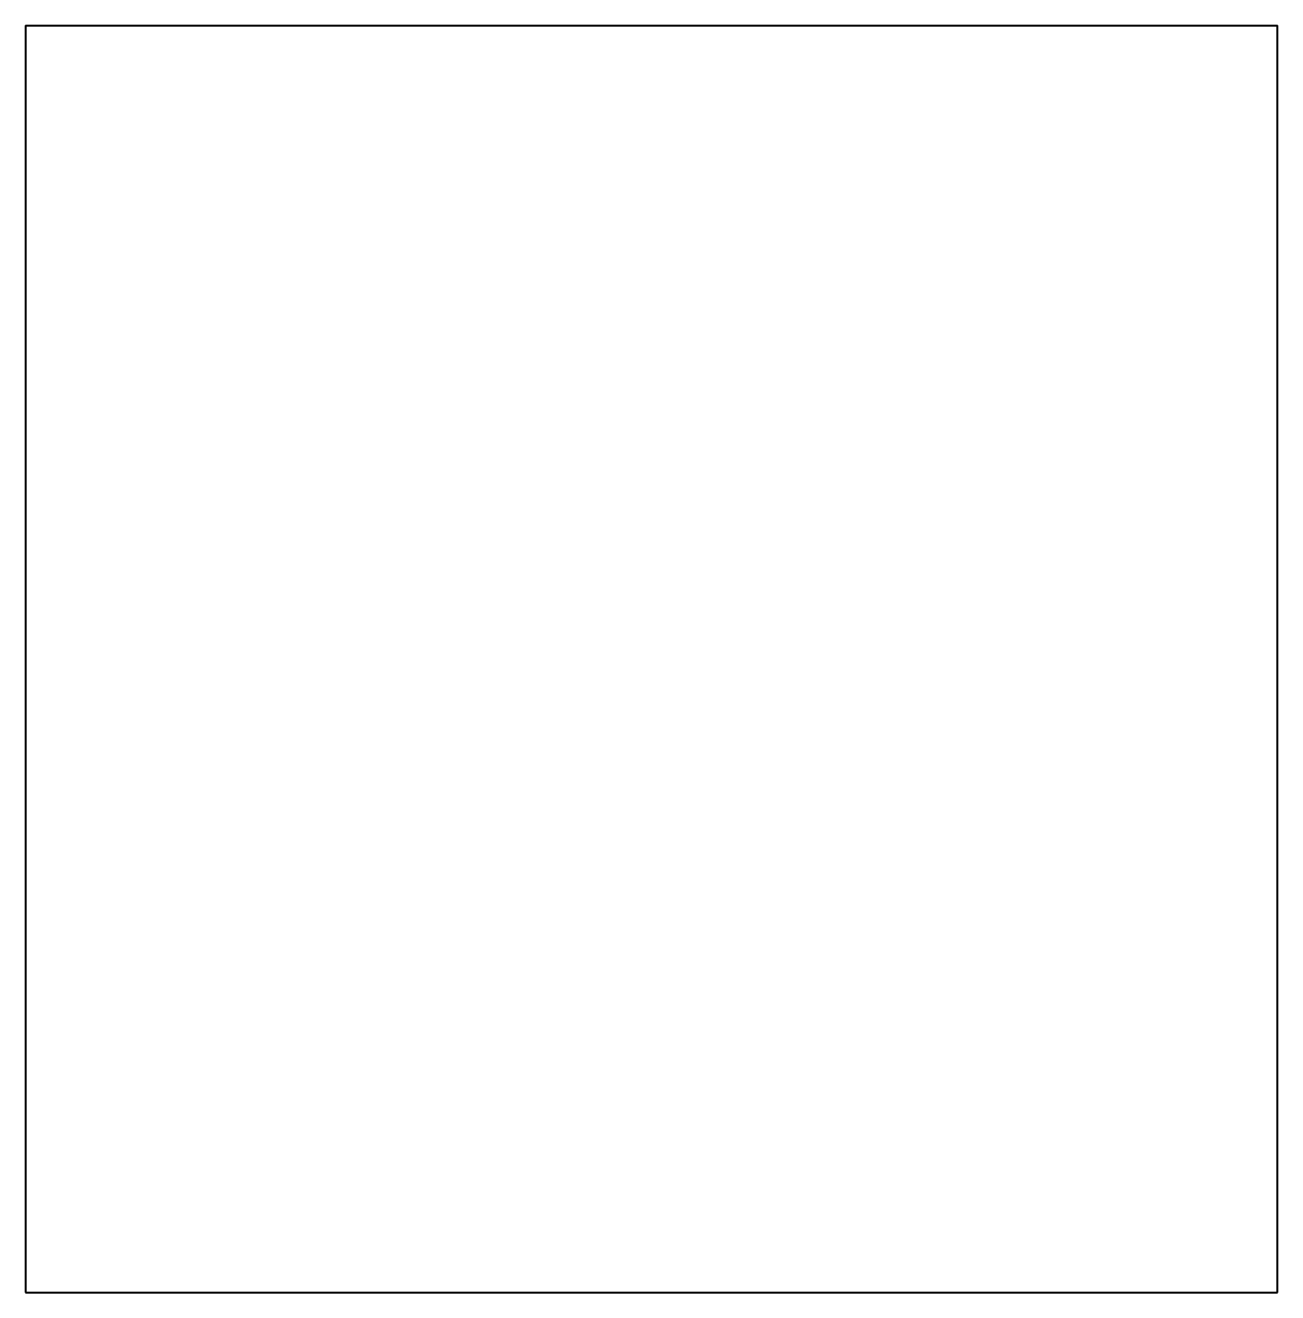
# Model space of a CAD drawing. Header units: inches. Extents: x -12 to -2.28, y 11.88 to 21.72.
import ezdxf

# ---------------------------------------------------------------- set-up
doc = ezdxf.new("R2010")
doc.units = ezdxf.units.IN
doc.header["$MEASUREMENT"] = 0
doc.layers.add('Visible', color=7, linetype='Continuous', lineweight=40)

msp = doc.modelspace()

# ---------------------------------------------------------------- linework, layer by layer
at = {"layer": 'Visible'}
for p, q in [((-12, 21.7244), (-12, 11.8819)), ((-12, 21.7244), (-2.2756, 21.7244)), ((-2.2756, 11.8819), (-2.2756, 21.7244)), ((-12, 11.8819), (-2.2756, 11.8819))]:
    msp.add_line(p, q, dxfattribs=at)

doc.saveas('drawing.dxf')
